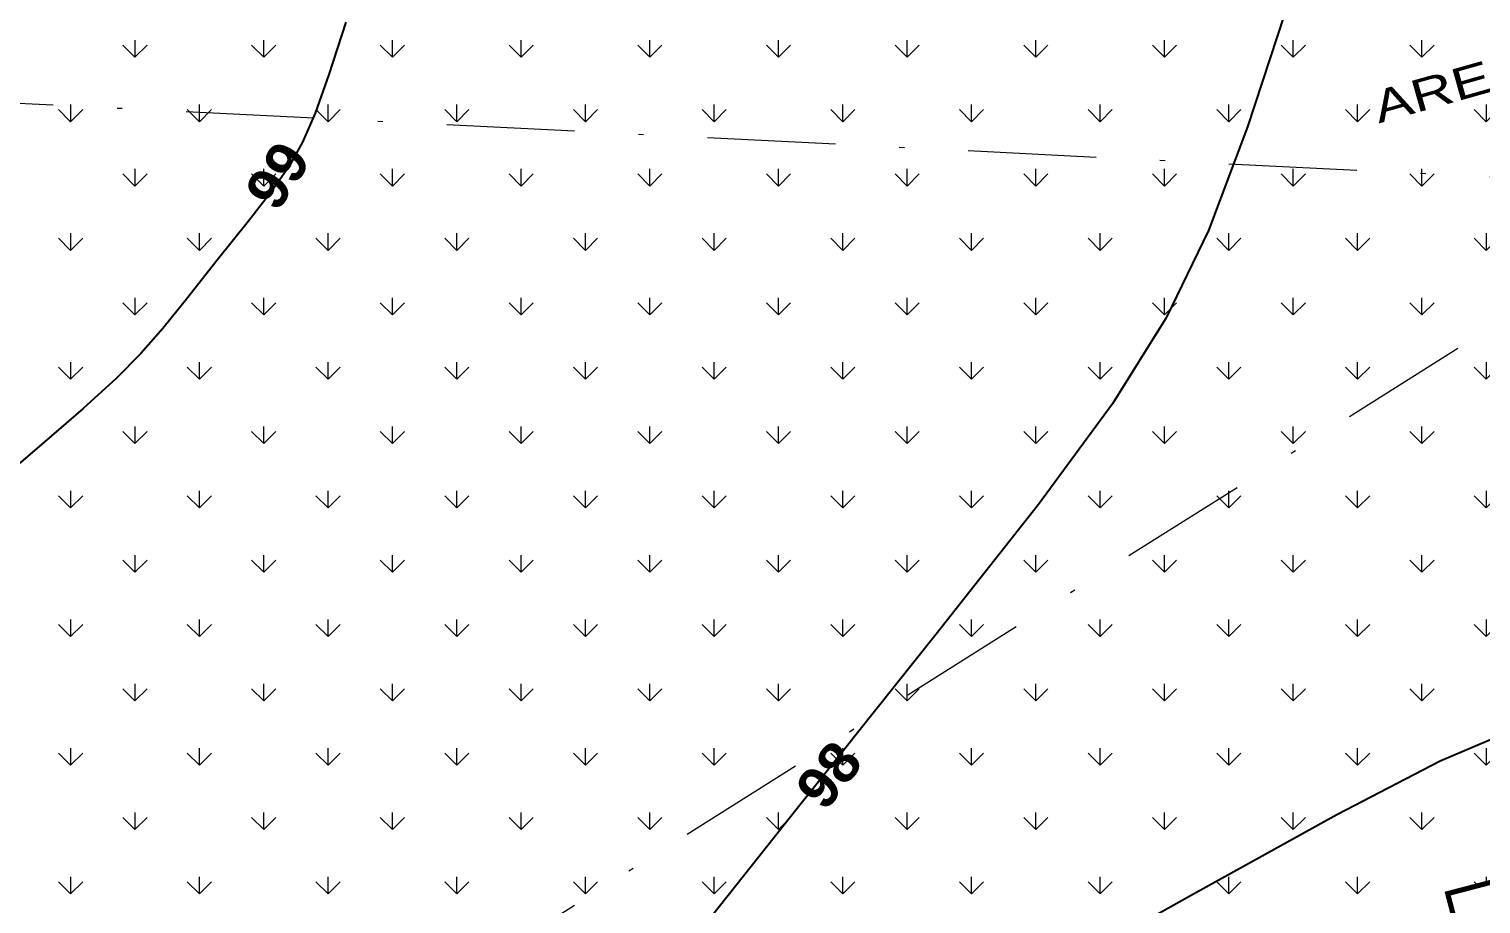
# Model space of a CAD drawing. Header units: metres. Extents: x -899 to -730, y -240 to 6.
# Drawn here: x -824.45 to -796.08, y -187.52 to -170.43 of the extents above; entities that cross this region are included whole.
import ezdxf
from ezdxf.enums import TextEntityAlignment as Align

# ---------------------------------------------------------------- set-up
doc = ezdxf.new("R2010")
doc.units = ezdxf.units.M
doc.header["$LTSCALE"] = 5
doc.header["$MEASUREMENT"] = 0
doc.set_wipeout_variables(frame=1)
doc.linetypes.add('DASHDOT', pattern=[1, 0.5, -0.25, 0, -0.25])
doc.linetypes.add('HIDDEN', pattern=[0.375, 0.25, -0.125])
for name, color, linetype, lineweight in [('A-ANNO-TEXT', 3, 'Continuous', 18), ('A-AREA-PATT', 8, 'Continuous', 18), ('A-FLOR-OVHD', 3, 'HIDDEN', 18)]:
    doc.layers.add(name, color=color, linetype=linetype, lineweight=lineweight)
for name, color, linetype in [('U-BLDG', 7, 'Continuous'), ('U-GREN', 60, 'Continuous'), ('U-TOPO-CURV', 8, 'Continuous')]:
    doc.layers.add(name, color=color, linetype=linetype)
doc.styles.add('E-ARIAL', font='arial.ttf')
doc.styles.add('E-ARIAL-BOLD', font='')
doc.styles.get('E-ARIAL-BOLD').set_extended_font_data('Arial', bold=True)

msp = doc.modelspace()

# ---------------------------------------------------------------- linework, layer by layer
at = {"layer": 'U-BLDG', "const_width": 0.1, "elevation": 8.83}
msp.add_lwpolyline([(-778.016, -182.419), (-776.243, -189.191), (-794.963, -194.092), (-796.735, -187.32)], close=True, dxfattribs=at)
at = {"layer": 'U-TOPO-CURV', "color": 8, "elevation": 106.83}
msp.add_lwpolyline([(-805.66, -189.536), (-801.757, -187.357), (-798.899, -185.777), (-796.882, -184.727), (-795.502, -184.138)], dxfattribs=at)

# ---------------------------------------------------------------- texts
at = {"layer": 'A-ANNO-TEXT', "color": 7, "style": 'E-ARIAL', "width": 1.3}
msp.add_text('AREA MUNICIPAL 1', height=0.62646, rotation=15.7666, dxfattribs=at).set_placement((-798.082, -172.276, 1.36))
at = {"layer": 'U-TOPO-CURV', "color": 8, "style": 'E-ARIAL-BOLD'}
for s, rotation, p in [('99', 236.5605, (-819.525, -173.336, 107.83)), ('98', 231.4209, (-808.893, -184.968, 106.83))]:
    msp.add_text(s, height=0.8, rotation=rotation, dxfattribs=at).set_placement(p, align=Align.MIDDLE)

# ---------------------------------------------------------------- next in the draw order: wipeouts: each hides what was drawn before it
at = {"color": 8}
for points, z in [([(-819.596, -172.276), (-820.528, -173.688), (-819.454, -174.397), (-818.522, -172.985)], 107.83), ([(-808.888, -186.052), (-807.835, -184.732), (-808.898, -183.884), (-809.951, -185.204)], 106.83)]:
    msp.add_wipeout(points, dxfattribs=at).translate(0, 0, z).dxf.layer = 'U-TOPO-CURV'

# ---------------------------------------------------------------- next in the draw order: hatches: boundary and pattern name
at = {"layer": 'A-AREA-PATT', "linetype": 'DASHDOT'}
h = msp.add_hatch(dxfattribs=at)
h.set_pattern_fill('GRASS', color=256, scale=0.07, style=0)
h.set_pattern_definition([(90, (-133.418, 0), (-1.257235, 1.257235), [0.333375, -2.181095]), (45, (-133.418, 0), (-1.257236, 1.257236), [0.333375, -1.444625]), (135, (-133.418, 0), (-1.257236, -1.257236), [0.333375, -1.444625])])
edge = h.paths.add_edge_path()
edge.add_line((-752.312, -173.159), (-752.517, -173.21))
edge.add_line((-752.517, -173.21), (-757.708, -152.193))
edge.add_line((-757.708, -152.193), (-802.73, -163.774))
edge.add_line((-802.73, -163.774), (-805.665, -152.562))
edge.add_line((-805.665, -152.562), (-808.244, -153.233))
edge.add_line((-808.244, -153.233), (-805.308, -164.449))
edge.add_line((-805.308, -164.449), (-831.621, -171.338))
edge.add_line((-831.621, -171.338), (-825.452, -194.9))
edge.add_line((-825.452, -194.9), (-799.139, -188.011))
edge.add_line((-799.139, -188.011), (-796.191, -199.272))
edge.add_line((-796.191, -199.272), (-793.772, -198.638))
edge.add_line((-793.772, -198.638), (-796.735, -187.32))
edge.add_line((-796.735, -187.32), (-751.702, -175.53))
edge.add_line((-751.702, -175.53), (-752.313, -173.157))

# ---------------------------------------------------------------- next in the draw order: linework, layer by layer
at = {"layer": 'A-FLOR-OVHD', "linetype": 'DASHDOT'}
for p, q in [((-757.708, -152.193, 8.83), (-825.452, -194.9, 8.83)), ((-831.57, -171.531, 8.83), (-751.702, -175.53, 8.83))]:
    msp.add_line(p, q, dxfattribs=at)
at = {"layer": 'U-GREN', "ltscale": 15, "elevation": 8.83}
msp.add_lwpolyline([(-752.323, -173.162), (-752.517, -173.21), (-757.338, -154.47), (-757.145, -154.42), (-757.725, -152.198), (-802.693, -163.971), (-805.665, -152.562), (-808.244, -153.233), (-805.258, -164.642), (-831.458, -171.502), (-830.878, -173.762), (-830.684, -173.712), (-825.885, -192.457), (-826.078, -192.507), (-825.452, -194.9), (-799.139, -188.011), (-796.198, -199.244), (-793.78, -198.61), (-796.735, -187.32), (-751.702, -175.53), (-752.323, -173.162)], dxfattribs=at)
at = {"layer": 'U-TOPO-CURV', "color": 8}
for points, elevation in [([(-795.977, -158.26), (-796.656, -159.977), (-797.509, -162.57), (-798.649, -166.148), (-799.781, -169.7), (-800.646, -172.339), (-801.409, -174.363), (-802.234, -176.069), (-803.286, -177.755), (-804.728, -179.717), (-806.726, -182.253), (-809.444, -185.659)], 106.83), ([(-818.261, -170.295), (-818.594, -171.321), (-818.861, -172.073), (-819.107, -172.643), (-819.376, -173.123), (-819.713, -173.605), (-820.165, -174.182), (-820.774, -174.944), (-821.377, -175.706), (-821.841, -176.283), (-822.266, -176.769), (-822.751, -177.258), (-823.395, -177.846), (-824.297, -178.626), (-825.555, -179.693)], 107.83), ([(-809.444, -185.659), (-812.169, -189.087)], 106.83)]:
    msp.add_lwpolyline(points, dxfattribs=dict(at, elevation=elevation))

# ---------------------------------------------------------------- next in the draw order: texts
at = {"layer": 'U-TOPO-CURV', "color": 8, "style": 'E-ARIAL-BOLD'}
for s, rotation, p in [('99', 56.5605, (-819.597, -173.289, 9.83)), ('98', 51.4209, (-808.826, -185, 8.83))]:
    msp.add_text(s, height=0.8, rotation=rotation, dxfattribs=at).set_placement(p, align=Align.MIDDLE)

doc.saveas('drawing.dxf')
